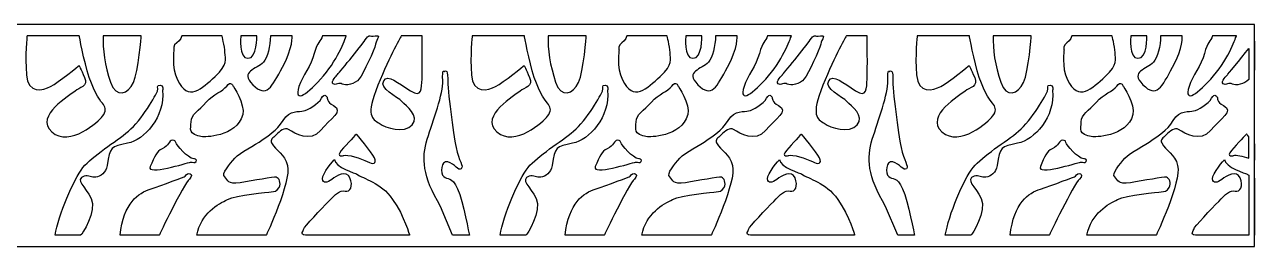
# Model space of a CAD drawing. Header units: centimetres. Extents: x -5.9 to 5.9, y -0.5 to 0.5.
# Drawn here: x 0.5 to 5.93, y -0.49 to 0.49 of the extents above; entities that cross this region are included whole.
import ezdxf

# ---------------------------------------------------------------- set-up
doc = ezdxf.new("R2010")
doc.units = ezdxf.units.CM
doc.header["$MEASUREMENT"] = 0
doc.layers.add('Layer 1', color=7, linetype='Continuous')

msp = doc.modelspace()

# ---------------------------------------------------------------- linework, layer by layer
at = {"layer": 'Layer 1', "color": 177}
for points, knots in [([(-5.93295, 0.48996), (-5.93295, 0.48996), (5.93295, 0.48996), (5.93295, 0.48996), (5.93295, 0.48996), (5.93295, 0.48996), (5.93295, -0.48996), (5.93295, -0.48996), (5.93295, -0.48996), (5.93295, -0.48996), (-5.93295, -0.48996), (-5.93295, -0.48996), (-5.93295, -0.48996), (-5.93295, -0.48996), (-5.93295, 0.48996), (-5.93295, 0.48996)], [0, 0, 0, 0, 0.2, 0.2, 0.2, 0.2, 0.4, 0.4, 0.4, 0.4, 0.6, 0.6, 0.6, 0.6, 1, 1, 1, 1]), ([(0.50637, 0.44036), (0.50637, 0.44036), (0.73745, 0.44036), (0.73745, 0.44036), (0.73745, 0.44036), (0.73745, 0.44036), (0.75659, 0.33149), (0.78121, 0.257), (0.78121, 0.257), (0.80582, 0.18252), (0.83317, 0.15002), (0.8441, 0.13648), (0.8441, 0.13648), (0.85504, 0.12293), (0.85641, 0.10668), (0.84, 0.08501), (0.84, 0.08501), (0.82359, 0.06335), (0.69506, -0.05447), (0.61576, 0.01595), (0.61576, 0.01595), (0.53645, 0.08637), (0.69917, 0.17981), (0.71831, 0.19606), (0.71831, 0.19606), (0.73745, 0.21231), (0.77847, 0.21638), (0.7607, 0.25565), (0.7607, 0.25565), (0.74292, 0.29492), (0.73609, 0.30982), (0.73609, 0.30982), (0.73609, 0.30982), (0.73609, 0.30982), (0.64447, 0.23398), (0.61029, 0.21638), (0.61029, 0.21638), (0.57611, 0.19877), (0.51047, 0.18117), (0.50364, 0.26784), (0.50364, 0.26784), (0.4968, 0.35451), (0.50637, 0.44036), (0.50637, 0.44036)], [0, 0, 0, 0, 0.0833333, 0.0833333, 0.0833333, 0.0833333, 0.1666667, 0.1666667, 0.1666667, 0.1666667, 0.25, 0.25, 0.25, 0.25, 0.3333333, 0.3333333, 0.3333333, 0.3333333, 0.4166667, 0.4166667, 0.4166667, 0.4166667, 0.5, 0.5, 0.5, 0.5, 0.5833333, 0.5833333, 0.5833333, 0.5833333, 0.6666667, 0.6666667, 0.6666667, 0.6666667, 0.75, 0.75, 0.75, 0.75, 0.8333333, 0.8333333, 0.8333333, 0.8333333, 1, 1, 1, 1]), ([(0.84274, 0.44036), (0.84274, 0.44036), (1.01092, 0.44036), (1.01092, 0.44036), (1.01092, 0.44036), (1.01092, 0.44036), (0.99998, 0.28409), (0.97674, 0.23398), (0.97674, 0.23398), (0.95349, 0.18387), (0.90017, 0.16356), (0.87555, 0.23534), (0.87555, 0.23534), (0.85094, 0.30711), (0.84, 0.38348), (0.84274, 0.44036)], [0, 0, 0, 0, 0.2, 0.2, 0.2, 0.2, 0.4, 0.4, 0.4, 0.4, 0.6, 0.6, 0.6, 0.6, 1, 1, 1, 1]), ([(1.19004, 0.44036), (1.19004, 0.44036), (1.36779, 0.44036), (1.36779, 0.44036), (1.36779, 0.44036), (1.36779, 0.44036), (1.3801, 0.39649), (1.38147, 0.3667), (1.38147, 0.3667), (1.38284, 0.33691), (1.39651, 0.31524), (1.33771, 0.26107), (1.33771, 0.26107), (1.27892, 0.2069), (1.21883, 0.14647), (1.1709, 0.24617), (1.1709, 0.24617), (1.14355, 0.30305), (1.15586, 0.37753), (1.15586, 0.37753), (1.15586, 0.37753), (1.15586, 0.37753), (1.15039, 0.40056), (1.16816, 0.41004), (1.16816, 0.41004), (1.18594, 0.41952), (1.19004, 0.44036), (1.19004, 0.44036)], [0, 0, 0, 0, 0.125, 0.125, 0.125, 0.125, 0.25, 0.25, 0.25, 0.25, 0.375, 0.375, 0.375, 0.375, 0.5, 0.5, 0.5, 0.5, 0.625, 0.625, 0.625, 0.625, 0.75, 0.75, 0.75, 0.75, 1, 1, 1, 1]), ([(1.4512, 0.44036), (1.4512, 0.44036), (1.5223, 0.44036), (1.5223, 0.44036), (1.5223, 0.44036), (1.5223, 0.44036), (1.52504, 0.34097), (1.48265, 0.34097), (1.48265, 0.34097), (1.44026, 0.34097), (1.4512, 0.44036), (1.4512, 0.44036)], [0, 0, 0, 0, 0.25, 0.25, 0.25, 0.25, 0.5, 0.5, 0.5, 0.5, 1, 1, 1, 1]), ([(1.58247, 0.44036), (1.58247, 0.44036), (1.67818, 0.44036), (1.67818, 0.44036), (1.67818, 0.44036), (1.67818, 0.44036), (1.68365, 0.38972), (1.63579, 0.3017), (1.63579, 0.3017), (1.58794, 0.21367), (1.56469, 0.16356), (1.50453, 0.2245), (1.50453, 0.2245), (1.44437, 0.28544), (1.5223, 0.29086), (1.55102, 0.32336), (1.55102, 0.32336), (1.56878, 0.34347), (1.58247, 0.39567), (1.58247, 0.44036)], [0, 0, 0, 0, 0.1666667, 0.1666667, 0.1666667, 0.1666667, 0.3333333, 0.3333333, 0.3333333, 0.3333333, 0.5, 0.5, 0.5, 0.5, 0.6666667, 0.6666667, 0.6666667, 0.6666667, 1, 1, 1, 1]), ([(1.81221, 0.44036), (1.81221, 0.44036), (1.91797, 0.44036), (1.91797, 0.44036), (1.91797, 0.44036), (1.91797, 0.44036), (1.88581, 0.34337), (1.81721, 0.26407), (1.81721, 0.26407), (1.74861, 0.18477), (1.68442, 0.13723), (1.7086, 0.21592), (1.7086, 0.21592), (1.7236, 0.26478), (1.7629, 0.30867), (1.77648, 0.36248), (1.77648, 0.36248), (1.79006, 0.41629), (1.80435, 0.41346), (1.81221, 0.44036)], [0, 0, 0, 0, 0.1666667, 0.1666667, 0.1666667, 0.1666667, 0.3333333, 0.3333333, 0.3333333, 0.3333333, 0.5, 0.5, 0.5, 0.5, 0.6666667, 0.6666667, 0.6666667, 0.6666667, 1, 1, 1, 1]), ([(1.87798, 0.26784), (1.87798, 0.26784), (1.84653, 0.23669), (1.85883, 0.22857), (1.85883, 0.22857), (1.87114, 0.22044), (1.88618, 0.23534), (1.89985, 0.22721), (1.89985, 0.22721), (1.91353, 0.21909), (1.95728, 0.22586), (1.97506, 0.25023), (1.97506, 0.25023), (1.99283, 0.27461), (2.04342, 0.37889), (2.04753, 0.40326), (2.04753, 0.40326), (2.05163, 0.42764), (2.07487, 0.44442), (2.04616, 0.44036), (2.04616, 0.44036), (2.01744, 0.4363), (2.01881, 0.44931), (2.00104, 0.42222), (2.00104, 0.42222), (1.98326, 0.39514), (1.87798, 0.26784), (1.87798, 0.26784)], [0, 0, 0, 0, 0.125, 0.125, 0.125, 0.125, 0.25, 0.25, 0.25, 0.25, 0.375, 0.375, 0.375, 0.375, 0.5, 0.5, 0.5, 0.5, 0.625, 0.625, 0.625, 0.625, 0.75, 0.75, 0.75, 0.75, 1, 1, 1, 1]), ([(2.16101, 0.44036), (2.16101, 0.44036), (2.25263, 0.44036), (2.25263, 0.44036), (2.25263, 0.44036), (2.25263, 0.44036), (2.25536, 0.28815), (2.25263, 0.24888), (2.25263, 0.24888), (2.24989, 0.20961), (2.25379, 0.16491), (2.20204, 0.19742), (2.20204, 0.19742), (2.14597, 0.23263), (2.10222, 0.2719), (2.08308, 0.24211), (2.08308, 0.24211), (2.0606, 0.20713), (2.14461, 0.17169), (2.16375, 0.15002), (2.16375, 0.15002), (2.18289, 0.12835), (2.24442, 0.08772), (2.20887, 0.04709), (2.20887, 0.04709), (2.17332, 0.00647), (2.09265, 0.03355), (2.06257, 0.05387), (2.06257, 0.05387), (2.03248, 0.07418), (2.0024, 0.08637), (2.0571, 0.22179), (2.0571, 0.22179), (2.11179, 0.35722), (2.16101, 0.44036), (2.16101, 0.44036)], [0, 0, 0, 0, 0.1, 0.1, 0.1, 0.1, 0.2, 0.2, 0.2, 0.2, 0.3, 0.3, 0.3, 0.3, 0.4, 0.4, 0.4, 0.4, 0.5, 0.5, 0.5, 0.5, 0.6, 0.6, 0.6, 0.6, 0.7, 0.7, 0.7, 0.7, 0.8, 0.8, 0.8, 0.8, 1, 1, 1, 1]), ([(2.47414, 0.44036), (2.47414, 0.44036), (2.70522, 0.44036), (2.70522, 0.44036), (2.70522, 0.44036), (2.70522, 0.44036), (2.72436, 0.33149), (2.74897, 0.257), (2.74897, 0.257), (2.77358, 0.18252), (2.80093, 0.15002), (2.81187, 0.13648), (2.81187, 0.13648), (2.82281, 0.12293), (2.82417, 0.10668), (2.80777, 0.08501), (2.80777, 0.08501), (2.79136, 0.06335), (2.66283, -0.05447), (2.58352, 0.01595), (2.58352, 0.01595), (2.50422, 0.08637), (2.66693, 0.17981), (2.68607, 0.19606), (2.68607, 0.19606), (2.70522, 0.21231), (2.74624, 0.21638), (2.72846, 0.25565), (2.72846, 0.25565), (2.71068, 0.29492), (2.70385, 0.30982), (2.70385, 0.30982), (2.70385, 0.30982), (2.70385, 0.30982), (2.61224, 0.23398), (2.57805, 0.21638), (2.57805, 0.21638), (2.54387, 0.19877), (2.47824, 0.18117), (2.4714, 0.26784), (2.4714, 0.26784), (2.46456, 0.35451), (2.47414, 0.44036), (2.47414, 0.44036)], [0, 0, 0, 0, 0.0833333, 0.0833333, 0.0833333, 0.0833333, 0.1666667, 0.1666667, 0.1666667, 0.1666667, 0.25, 0.25, 0.25, 0.25, 0.3333333, 0.3333333, 0.3333333, 0.3333333, 0.4166667, 0.4166667, 0.4166667, 0.4166667, 0.5, 0.5, 0.5, 0.5, 0.5833333, 0.5833333, 0.5833333, 0.5833333, 0.6666667, 0.6666667, 0.6666667, 0.6666667, 0.75, 0.75, 0.75, 0.75, 0.8333333, 0.8333333, 0.8333333, 0.8333333, 1, 1, 1, 1]), ([(2.8105, 0.44036), (2.8105, 0.44036), (2.97868, 0.44036), (2.97868, 0.44036), (2.97868, 0.44036), (2.97868, 0.44036), (2.96774, 0.28409), (2.9445, 0.23398), (2.9445, 0.23398), (2.92125, 0.18387), (2.86793, 0.16356), (2.84332, 0.23534), (2.84332, 0.23534), (2.8187, 0.30711), (2.80777, 0.38348), (2.8105, 0.44036)], [0, 0, 0, 0, 0.2, 0.2, 0.2, 0.2, 0.4, 0.4, 0.4, 0.4, 0.6, 0.6, 0.6, 0.6, 1, 1, 1, 1]), ([(3.1578, 0.44036), (3.1578, 0.44036), (3.33556, 0.44036), (3.33556, 0.44036), (3.33556, 0.44036), (3.33556, 0.44036), (3.34786, 0.39649), (3.34923, 0.3667), (3.34923, 0.3667), (3.3506, 0.33691), (3.36427, 0.31524), (3.30548, 0.26107), (3.30548, 0.26107), (3.24668, 0.2069), (3.1866, 0.14647), (3.13866, 0.24617), (3.13866, 0.24617), (3.11131, 0.30305), (3.12362, 0.37753), (3.12362, 0.37753), (3.12362, 0.37753), (3.12362, 0.37753), (3.11815, 0.40056), (3.13593, 0.41004), (3.13593, 0.41004), (3.1537, 0.41952), (3.1578, 0.44036), (3.1578, 0.44036)], [0, 0, 0, 0, 0.125, 0.125, 0.125, 0.125, 0.25, 0.25, 0.25, 0.25, 0.375, 0.375, 0.375, 0.375, 0.5, 0.5, 0.5, 0.5, 0.625, 0.625, 0.625, 0.625, 0.75, 0.75, 0.75, 0.75, 1, 1, 1, 1]), ([(3.41897, 0.44036), (3.41897, 0.44036), (3.49007, 0.44036), (3.49007, 0.44036), (3.49007, 0.44036), (3.49007, 0.44036), (3.4928, 0.34097), (3.45041, 0.34097), (3.45041, 0.34097), (3.40803, 0.34097), (3.41897, 0.44036), (3.41897, 0.44036)], [0, 0, 0, 0, 0.25, 0.25, 0.25, 0.25, 0.5, 0.5, 0.5, 0.5, 1, 1, 1, 1]), ([(3.55023, 0.44036), (3.55023, 0.44036), (3.64594, 0.44036), (3.64594, 0.44036), (3.64594, 0.44036), (3.64594, 0.44036), (3.65141, 0.38972), (3.60356, 0.3017), (3.60356, 0.3017), (3.5557, 0.21367), (3.53245, 0.16356), (3.47229, 0.2245), (3.47229, 0.2245), (3.41213, 0.28544), (3.49007, 0.29086), (3.51878, 0.32336), (3.51878, 0.32336), (3.53654, 0.34347), (3.55023, 0.39567), (3.55023, 0.44036)], [0, 0, 0, 0, 0.1666667, 0.1666667, 0.1666667, 0.1666667, 0.3333333, 0.3333333, 0.3333333, 0.3333333, 0.5, 0.5, 0.5, 0.5, 0.6666667, 0.6666667, 0.6666667, 0.6666667, 1, 1, 1, 1]), ([(3.77997, 0.44036), (3.77997, 0.44036), (3.88573, 0.44036), (3.88573, 0.44036), (3.88573, 0.44036), (3.88573, 0.44036), (3.85358, 0.34337), (3.78498, 0.26407), (3.78498, 0.26407), (3.71638, 0.18477), (3.65219, 0.13723), (3.67636, 0.21592), (3.67636, 0.21592), (3.69137, 0.26478), (3.73067, 0.30867), (3.74424, 0.36248), (3.74424, 0.36248), (3.75782, 0.41629), (3.77211, 0.41346), (3.77997, 0.44036)], [0, 0, 0, 0, 0.1666667, 0.1666667, 0.1666667, 0.1666667, 0.3333333, 0.3333333, 0.3333333, 0.3333333, 0.5, 0.5, 0.5, 0.5, 0.6666667, 0.6666667, 0.6666667, 0.6666667, 1, 1, 1, 1]), ([(3.84574, 0.26784), (3.84574, 0.26784), (3.81429, 0.23669), (3.8266, 0.22857), (3.8266, 0.22857), (3.8389, 0.22044), (3.85394, 0.23534), (3.86762, 0.22721), (3.86762, 0.22721), (3.88129, 0.21909), (3.92504, 0.22586), (3.94282, 0.25023), (3.94282, 0.25023), (3.96059, 0.27461), (4.01119, 0.37889), (4.01529, 0.40326), (4.01529, 0.40326), (4.01939, 0.42764), (4.04263, 0.44442), (4.01392, 0.44036), (4.01392, 0.44036), (3.98521, 0.4363), (3.98657, 0.44931), (3.9688, 0.42222), (3.9688, 0.42222), (3.95102, 0.39514), (3.84574, 0.26784), (3.84574, 0.26784)], [0, 0, 0, 0, 0.125, 0.125, 0.125, 0.125, 0.25, 0.25, 0.25, 0.25, 0.375, 0.375, 0.375, 0.375, 0.5, 0.5, 0.5, 0.5, 0.625, 0.625, 0.625, 0.625, 0.75, 0.75, 0.75, 0.75, 1, 1, 1, 1]), ([(4.12878, 0.44036), (4.12878, 0.44036), (4.22039, 0.44036), (4.22039, 0.44036), (4.22039, 0.44036), (4.22039, 0.44036), (4.22312, 0.28815), (4.22039, 0.24888), (4.22039, 0.24888), (4.21765, 0.20961), (4.22155, 0.16491), (4.1698, 0.19742), (4.1698, 0.19742), (4.11374, 0.23263), (4.06998, 0.2719), (4.05084, 0.24211), (4.05084, 0.24211), (4.02837, 0.20713), (4.11237, 0.17169), (4.13151, 0.15002), (4.13151, 0.15002), (4.15065, 0.12835), (4.21219, 0.08772), (4.17663, 0.04709), (4.17663, 0.04709), (4.14108, 0.00647), (4.06041, 0.03355), (4.03033, 0.05387), (4.03033, 0.05387), (4.00025, 0.07418), (3.97017, 0.08637), (4.02486, 0.22179), (4.02486, 0.22179), (4.07955, 0.35722), (4.12878, 0.44036), (4.12878, 0.44036)], [0, 0, 0, 0, 0.1, 0.1, 0.1, 0.1, 0.2, 0.2, 0.2, 0.2, 0.3, 0.3, 0.3, 0.3, 0.4, 0.4, 0.4, 0.4, 0.5, 0.5, 0.5, 0.5, 0.6, 0.6, 0.6, 0.6, 0.7, 0.7, 0.7, 0.7, 0.8, 0.8, 0.8, 0.8, 1, 1, 1, 1]), ([(4.4419, 0.44036), (4.4419, 0.44036), (4.67298, 0.44036), (4.67298, 0.44036), (4.67298, 0.44036), (4.67298, 0.44036), (4.69212, 0.33149), (4.71673, 0.257), (4.71673, 0.257), (4.74135, 0.18252), (4.76869, 0.15002), (4.77963, 0.13648), (4.77963, 0.13648), (4.79057, 0.12293), (4.79194, 0.10668), (4.77553, 0.08501), (4.77553, 0.08501), (4.75912, 0.06335), (4.63059, -0.05447), (4.55129, 0.01595), (4.55129, 0.01595), (4.47198, 0.08637), (4.63469, 0.17981), (4.65384, 0.19606), (4.65384, 0.19606), (4.67298, 0.21231), (4.714, 0.21638), (4.69622, 0.25565), (4.69622, 0.25565), (4.67845, 0.29492), (4.67161, 0.30982), (4.67161, 0.30982), (4.67161, 0.30982), (4.67161, 0.30982), (4.58, 0.23398), (4.54582, 0.21638), (4.54582, 0.21638), (4.51163, 0.19877), (4.446, 0.18117), (4.43916, 0.26784), (4.43916, 0.26784), (4.43233, 0.35451), (4.4419, 0.44036), (4.4419, 0.44036)], [0, 0, 0, 0, 0.0833333, 0.0833333, 0.0833333, 0.0833333, 0.1666667, 0.1666667, 0.1666667, 0.1666667, 0.25, 0.25, 0.25, 0.25, 0.3333333, 0.3333333, 0.3333333, 0.3333333, 0.4166667, 0.4166667, 0.4166667, 0.4166667, 0.5, 0.5, 0.5, 0.5, 0.5833333, 0.5833333, 0.5833333, 0.5833333, 0.6666667, 0.6666667, 0.6666667, 0.6666667, 0.75, 0.75, 0.75, 0.75, 0.8333333, 0.8333333, 0.8333333, 0.8333333, 1, 1, 1, 1]), ([(4.77826, 0.44036), (4.77826, 0.44036), (4.94645, 0.44036), (4.94645, 0.44036), (4.94645, 0.44036), (4.94645, 0.44036), (4.93551, 0.28409), (4.91226, 0.23398), (4.91226, 0.23398), (4.88902, 0.18387), (4.83569, 0.16356), (4.81108, 0.23534), (4.81108, 0.23534), (4.78647, 0.30711), (4.77553, 0.38348), (4.77826, 0.44036)], [0, 0, 0, 0, 0.2, 0.2, 0.2, 0.2, 0.4, 0.4, 0.4, 0.4, 0.6, 0.6, 0.6, 0.6, 1, 1, 1, 1]), ([(5.12557, 0.44036), (5.12557, 0.44036), (5.30332, 0.44036), (5.30332, 0.44036), (5.30332, 0.44036), (5.30332, 0.44036), (5.31563, 0.39649), (5.31699, 0.3667), (5.31699, 0.3667), (5.31836, 0.33691), (5.33203, 0.31524), (5.27324, 0.26107), (5.27324, 0.26107), (5.21444, 0.2069), (5.15436, 0.14647), (5.10642, 0.24617), (5.10642, 0.24617), (5.07908, 0.30305), (5.09138, 0.37753), (5.09138, 0.37753), (5.09138, 0.37753), (5.09138, 0.37753), (5.08591, 0.40056), (5.10369, 0.41004), (5.10369, 0.41004), (5.12147, 0.41952), (5.12557, 0.44036), (5.12557, 0.44036)], [0, 0, 0, 0, 0.125, 0.125, 0.125, 0.125, 0.25, 0.25, 0.25, 0.25, 0.375, 0.375, 0.375, 0.375, 0.5, 0.5, 0.5, 0.5, 0.625, 0.625, 0.625, 0.625, 0.75, 0.75, 0.75, 0.75, 1, 1, 1, 1]), ([(5.38673, 0.44036), (5.38673, 0.44036), (5.45783, 0.44036), (5.45783, 0.44036), (5.45783, 0.44036), (5.45783, 0.44036), (5.46056, 0.34097), (5.41818, 0.34097), (5.41818, 0.34097), (5.37579, 0.34097), (5.38673, 0.44036), (5.38673, 0.44036)], [0, 0, 0, 0, 0.25, 0.25, 0.25, 0.25, 0.5, 0.5, 0.5, 0.5, 1, 1, 1, 1]), ([(5.51799, 0.44036), (5.51799, 0.44036), (5.61371, 0.44036), (5.61371, 0.44036), (5.61371, 0.44036), (5.61371, 0.44036), (5.61918, 0.38972), (5.57132, 0.3017), (5.57132, 0.3017), (5.52346, 0.21367), (5.50022, 0.16356), (5.44005, 0.2245), (5.44005, 0.2245), (5.37989, 0.28544), (5.45783, 0.29086), (5.48654, 0.32336), (5.48654, 0.32336), (5.50431, 0.34347), (5.51799, 0.39567), (5.51799, 0.44036)], [0, 0, 0, 0, 0.1666667, 0.1666667, 0.1666667, 0.1666667, 0.3333333, 0.3333333, 0.3333333, 0.3333333, 0.5, 0.5, 0.5, 0.5, 0.6666667, 0.6666667, 0.6666667, 0.6666667, 1, 1, 1, 1]), ([(5.74774, 0.44036), (5.74774, 0.44036), (5.85349, 0.44036), (5.85349, 0.44036), (5.85349, 0.44036), (5.85349, 0.44036), (5.82134, 0.34337), (5.75274, 0.26407), (5.75274, 0.26407), (5.68414, 0.18477), (5.61995, 0.13723), (5.64412, 0.21592), (5.64412, 0.21592), (5.65913, 0.26478), (5.69843, 0.30867), (5.71201, 0.36248), (5.71201, 0.36248), (5.72558, 0.41629), (5.73988, 0.41346), (5.74774, 0.44036)], [0, 0, 0, 0, 0.1666667, 0.1666667, 0.1666667, 0.1666667, 0.3333333, 0.3333333, 0.3333333, 0.3333333, 0.5, 0.5, 0.5, 0.5, 0.6666667, 0.6666667, 0.6666667, 0.6666667, 1, 1, 1, 1]), ([(5.8135, 0.26784), (5.8135, 0.26784), (5.78205, 0.23669), (5.79436, 0.22857), (5.79436, 0.22857), (5.80667, 0.22044), (5.82171, 0.23534), (5.83538, 0.22721), (5.83538, 0.22721), (5.84848, 0.21942), (5.88922, 0.22532), (5.90823, 0.24729), (5.90823, 0.24729), (5.90823, 0.24729), (5.90823, 0.38464), (5.90823, 0.38464), (5.90823, 0.38464), (5.87105, 0.33742), (5.8135, 0.26784), (5.8135, 0.26784)], [0, 0, 0, 0, 0.1666667, 0.1666667, 0.1666667, 0.1666667, 0.3333333, 0.3333333, 0.3333333, 0.3333333, 0.5, 0.5, 0.5, 0.5, 0.6666667, 0.6666667, 0.6666667, 0.6666667, 1, 1, 1, 1]), ([(5.93295, 0.28878), (5.93295, 0.28878), (5.93295, 0.28878), (5.93295, 0.28878), (5.93295, 0.28878), (5.93295, 0.28878), (5.93295, 0.41701), (5.93295, 0.41701), (5.93295, 0.41701), (5.93295, 0.41701), (5.93295, 0.41701), (5.93295, 0.41701), (5.93295, 0.41701), (5.93295, 0.41701), (5.93295, 0.28878), (5.93295, 0.28878)], [0, 0, 0, 0, 0.2, 0.2, 0.2, 0.2, 0.4, 0.4, 0.4, 0.4, 0.6, 0.6, 0.6, 0.6, 1, 1, 1, 1]), ([(2.38799, -0.44088), (2.38799, -0.44088), (2.46183, -0.44088), (2.46183, -0.44088), (2.46183, -0.44088), (2.46183, -0.44088), (2.43448, -0.29282), (2.40987, -0.23594), (2.40987, -0.23594), (2.38526, -0.17906), (2.36338, -0.19532), (2.34834, -0.18177), (2.34834, -0.18177), (2.3333, -0.16823), (2.33467, -0.10864), (2.36612, -0.11677), (2.36612, -0.11677), (2.39756, -0.12489), (2.41397, -0.15875), (2.42628, -0.14656), (2.42628, -0.14656), (2.43858, -0.13437), (2.41534, -0.11406), (2.40303, -0.05312), (2.40303, -0.05312), (2.39073, 0.00782), (2.36475, 0.20419), (2.36612, 0.25159), (2.36612, 0.25159), (2.36748, 0.29899), (2.35107, 0.28274), (2.35107, 0.28274), (2.35107, 0.28274), (2.35107, 0.28274), (2.3415, 0.29899), (2.34424, 0.24211), (2.34424, 0.24211), (2.34697, 0.18523), (2.30185, 0.06605), (2.27587, -0.01656), (2.27587, -0.01656), (2.24989, -0.09916), (2.25399, -0.18042), (2.33467, -0.31314), (2.33467, -0.31314), (2.33467, -0.31314), (2.38799, -0.44088), (2.38799, -0.44088)], [0, 0, 0, 0, 0.0769231, 0.0769231, 0.0769231, 0.0769231, 0.1538462, 0.1538462, 0.1538462, 0.1538462, 0.2307692, 0.2307692, 0.2307692, 0.2307692, 0.3076923, 0.3076923, 0.3076923, 0.3076923, 0.3846154, 0.3846154, 0.3846154, 0.3846154, 0.4615385, 0.4615385, 0.4615385, 0.4615385, 0.5384615, 0.5384615, 0.5384615, 0.5384615, 0.6153846, 0.6153846, 0.6153846, 0.6153846, 0.6923077, 0.6923077, 0.6923077, 0.6923077, 0.7692308, 0.7692308, 0.7692308, 0.7692308, 0.8461538, 0.8461538, 0.8461538, 0.8461538, 1, 1, 1, 1]), ([(4.35576, -0.44088), (4.35576, -0.44088), (4.42959, -0.44088), (4.42959, -0.44088), (4.42959, -0.44088), (4.42959, -0.44088), (4.40225, -0.29282), (4.37763, -0.23594), (4.37763, -0.23594), (4.35302, -0.17906), (4.33114, -0.19532), (4.3161, -0.18177), (4.3161, -0.18177), (4.30106, -0.16823), (4.30243, -0.10864), (4.33388, -0.11677), (4.33388, -0.11677), (4.36533, -0.12489), (4.38174, -0.15875), (4.39404, -0.14656), (4.39404, -0.14656), (4.40635, -0.13437), (4.3831, -0.11406), (4.3708, -0.05312), (4.3708, -0.05312), (4.35849, 0.00782), (4.33251, 0.20419), (4.33388, 0.25159), (4.33388, 0.25159), (4.33525, 0.29899), (4.31884, 0.28274), (4.31884, 0.28274), (4.31884, 0.28274), (4.31884, 0.28274), (4.30927, 0.29899), (4.312, 0.24211), (4.312, 0.24211), (4.31474, 0.18523), (4.26961, 0.06605), (4.24363, -0.01656), (4.24363, -0.01656), (4.21765, -0.09916), (4.22176, -0.18042), (4.30243, -0.31314), (4.30243, -0.31314), (4.30243, -0.31314), (4.35576, -0.44088), (4.35576, -0.44088)], [0, 0, 0, 0, 0.0769231, 0.0769231, 0.0769231, 0.0769231, 0.1538462, 0.1538462, 0.1538462, 0.1538462, 0.2307692, 0.2307692, 0.2307692, 0.2307692, 0.3076923, 0.3076923, 0.3076923, 0.3076923, 0.3846154, 0.3846154, 0.3846154, 0.3846154, 0.4615385, 0.4615385, 0.4615385, 0.4615385, 0.5384615, 0.5384615, 0.5384615, 0.5384615, 0.6153846, 0.6153846, 0.6153846, 0.6153846, 0.6923077, 0.6923077, 0.6923077, 0.6923077, 0.7692308, 0.7692308, 0.7692308, 0.7692308, 0.8461538, 0.8461538, 0.8461538, 0.8461538, 1, 1, 1, 1]), ([(0.63045, -0.44088), (0.63045, -0.44088), (0.73711, -0.44088), (0.74312, -0.44088), (0.74312, -0.44088), (0.74913, -0.44088), (0.81523, -0.3322), (0.78969, -0.27861), (0.78969, -0.27861), (0.76416, -0.22501), (0.71608, -0.19375), (0.75815, -0.18035), (0.75815, -0.18035), (0.7791, -0.17367), (0.79164, -0.18665), (0.81069, -0.18447), (0.81069, -0.18447), (0.82987, -0.18228), (0.8555, -0.16484), (0.8603, -0.13271), (0.8603, -0.13271), (0.87274, -0.0496), (0.87683, -0.04785), (0.95044, -0.03445), (0.95044, -0.03445), (1.02405, -0.02105), (1.11719, 0.08316), (1.10518, 0.19928), (1.10518, 0.19928), (1.10518, 0.19928), (1.11269, 0.2231), (1.09466, 0.2231), (1.09466, 0.2231), (1.07663, 0.2231), (1.08715, 0.21119), (1.08264, 0.1963), (1.08264, 0.1963), (1.07813, 0.18142), (1.01203, 0.06678), (0.95495, 0.01914), (0.95495, 0.01914), (0.89786, -0.0285), (0.7957, -0.08954), (0.75364, -0.14164), (0.75364, -0.14164), (0.71158, -0.19375), (0.64548, -0.35156), (0.63045, -0.44088)], [0, 0, 0, 0, 0.0769231, 0.0769231, 0.0769231, 0.0769231, 0.1538462, 0.1538462, 0.1538462, 0.1538462, 0.2307692, 0.2307692, 0.2307692, 0.2307692, 0.3076923, 0.3076923, 0.3076923, 0.3076923, 0.3846154, 0.3846154, 0.3846154, 0.3846154, 0.4615385, 0.4615385, 0.4615385, 0.4615385, 0.5384615, 0.5384615, 0.5384615, 0.5384615, 0.6153846, 0.6153846, 0.6153846, 0.6153846, 0.6923077, 0.6923077, 0.6923077, 0.6923077, 0.7692308, 0.7692308, 0.7692308, 0.7692308, 0.8461538, 0.8461538, 0.8461538, 0.8461538, 1, 1, 1, 1]), ([(1.28244, -0.00617), (1.28244, -0.00617), (1.43343, -0.00883), (1.45971, 0.09209), (1.45971, 0.09209), (1.47173, 0.13824), (1.41615, 0.22012), (1.41615, 0.22012), (1.41615, 0.22012), (1.41615, 0.22012), (1.40713, 0.24394), (1.38911, 0.21864), (1.38911, 0.21864), (1.37108, 0.19333), (1.33202, 0.18588), (1.29897, 0.14718), (1.29897, 0.14718), (1.26592, 0.10847), (1.23137, 0.09358), (1.23137, 0.06083), (1.23137, 0.06083), (1.23137, 0.02808), (1.21484, 0.00574), (1.28244, -0.00617)], [0, 0, 0, 0, 0.1428571, 0.1428571, 0.1428571, 0.1428571, 0.2857143, 0.2857143, 0.2857143, 0.2857143, 0.4285714, 0.4285714, 0.4285714, 0.4285714, 0.5714286, 0.5714286, 0.5714286, 0.5714286, 0.7142857, 0.7142857, 0.7142857, 0.7142857, 1, 1, 1, 1]), ([(2.59822, -0.44088), (2.59822, -0.44088), (2.70488, -0.44088), (2.71089, -0.44088), (2.71089, -0.44088), (2.7169, -0.44088), (2.783, -0.3322), (2.75746, -0.27861), (2.75746, -0.27861), (2.73192, -0.22501), (2.68385, -0.19375), (2.72591, -0.18035), (2.72591, -0.18035), (2.74687, -0.17367), (2.75941, -0.18665), (2.77845, -0.18447), (2.77845, -0.18447), (2.79763, -0.18228), (2.82326, -0.16484), (2.82807, -0.13271), (2.82807, -0.13271), (2.8405, -0.0496), (2.84459, -0.04785), (2.9182, -0.03445), (2.9182, -0.03445), (2.99182, -0.02105), (3.08496, 0.08316), (3.07294, 0.19928), (3.07294, 0.19928), (3.07294, 0.19928), (3.08045, 0.2231), (3.06242, 0.2231), (3.06242, 0.2231), (3.04439, 0.2231), (3.05491, 0.21119), (3.0504, 0.1963), (3.0504, 0.1963), (3.0459, 0.18142), (2.9798, 0.06678), (2.92271, 0.01914), (2.92271, 0.01914), (2.86562, -0.0285), (2.76347, -0.08954), (2.7214, -0.14164), (2.7214, -0.14164), (2.67934, -0.19375), (2.61324, -0.35156), (2.59822, -0.44088)], [0, 0, 0, 0, 0.0769231, 0.0769231, 0.0769231, 0.0769231, 0.1538462, 0.1538462, 0.1538462, 0.1538462, 0.2307692, 0.2307692, 0.2307692, 0.2307692, 0.3076923, 0.3076923, 0.3076923, 0.3076923, 0.3846154, 0.3846154, 0.3846154, 0.3846154, 0.4615385, 0.4615385, 0.4615385, 0.4615385, 0.5384615, 0.5384615, 0.5384615, 0.5384615, 0.6153846, 0.6153846, 0.6153846, 0.6153846, 0.6923077, 0.6923077, 0.6923077, 0.6923077, 0.7692308, 0.7692308, 0.7692308, 0.7692308, 0.8461538, 0.8461538, 0.8461538, 0.8461538, 1, 1, 1, 1]), ([(3.25021, -0.00617), (3.25021, -0.00617), (3.4012, -0.00883), (3.42748, 0.09209), (3.42748, 0.09209), (3.4395, 0.13824), (3.38391, 0.22012), (3.38391, 0.22012), (3.38391, 0.22012), (3.38391, 0.22012), (3.3749, 0.24394), (3.35687, 0.21864), (3.35687, 0.21864), (3.33884, 0.19333), (3.29978, 0.18588), (3.26673, 0.14718), (3.26673, 0.14718), (3.23368, 0.10847), (3.19913, 0.09358), (3.19913, 0.06083), (3.19913, 0.06083), (3.19913, 0.02808), (3.18261, 0.00574), (3.25021, -0.00617)], [0, 0, 0, 0, 0.1428571, 0.1428571, 0.1428571, 0.1428571, 0.2857143, 0.2857143, 0.2857143, 0.2857143, 0.4285714, 0.4285714, 0.4285714, 0.4285714, 0.5714286, 0.5714286, 0.5714286, 0.5714286, 0.7142857, 0.7142857, 0.7142857, 0.7142857, 1, 1, 1, 1]), ([(4.56598, -0.44088), (4.56598, -0.44088), (4.67264, -0.44088), (4.67865, -0.44088), (4.67865, -0.44088), (4.68466, -0.44088), (4.75076, -0.3322), (4.72522, -0.27861), (4.72522, -0.27861), (4.69968, -0.22501), (4.65161, -0.19375), (4.69367, -0.18035), (4.69367, -0.18035), (4.71463, -0.17367), (4.72717, -0.18665), (4.74621, -0.18447), (4.74621, -0.18447), (4.76539, -0.18228), (4.79102, -0.16484), (4.79583, -0.13271), (4.79583, -0.13271), (4.80826, -0.0496), (4.81235, -0.04785), (4.88597, -0.03445), (4.88597, -0.03445), (4.95958, -0.02105), (5.05272, 0.08316), (5.0407, 0.19928), (5.0407, 0.19928), (5.0407, 0.19928), (5.04821, 0.2231), (5.03019, 0.2231), (5.03019, 0.2231), (5.01216, 0.2231), (5.02267, 0.21119), (5.01817, 0.1963), (5.01817, 0.1963), (5.01366, 0.18142), (4.94756, 0.06678), (4.89047, 0.01914), (4.89047, 0.01914), (4.83339, -0.0285), (4.73123, -0.08954), (4.68917, -0.14164), (4.68917, -0.14164), (4.6471, -0.19375), (4.581, -0.35156), (4.56598, -0.44088)], [0, 0, 0, 0, 0.0769231, 0.0769231, 0.0769231, 0.0769231, 0.1538462, 0.1538462, 0.1538462, 0.1538462, 0.2307692, 0.2307692, 0.2307692, 0.2307692, 0.3076923, 0.3076923, 0.3076923, 0.3076923, 0.3846154, 0.3846154, 0.3846154, 0.3846154, 0.4615385, 0.4615385, 0.4615385, 0.4615385, 0.5384615, 0.5384615, 0.5384615, 0.5384615, 0.6153846, 0.6153846, 0.6153846, 0.6153846, 0.6923077, 0.6923077, 0.6923077, 0.6923077, 0.7692308, 0.7692308, 0.7692308, 0.7692308, 0.8461538, 0.8461538, 0.8461538, 0.8461538, 1, 1, 1, 1]), ([(5.21797, -0.00617), (5.21797, -0.00617), (5.36896, -0.00883), (5.39524, 0.09209), (5.39524, 0.09209), (5.40726, 0.13824), (5.35167, 0.22012), (5.35167, 0.22012), (5.35167, 0.22012), (5.35167, 0.22012), (5.34266, 0.24394), (5.32463, 0.21864), (5.32463, 0.21864), (5.30661, 0.19333), (5.26755, 0.18588), (5.2345, 0.14718), (5.2345, 0.14718), (5.20145, 0.10847), (5.16689, 0.09358), (5.16689, 0.06083), (5.16689, 0.06083), (5.16689, 0.02808), (5.15037, 0.00574), (5.21797, -0.00617)], [0, 0, 0, 0, 0.1428571, 0.1428571, 0.1428571, 0.1428571, 0.2857143, 0.2857143, 0.2857143, 0.2857143, 0.4285714, 0.4285714, 0.4285714, 0.4285714, 0.5714286, 0.5714286, 0.5714286, 0.5714286, 0.7142857, 0.7142857, 0.7142857, 0.7142857, 1, 1, 1, 1]), ([(1.25691, -0.44088), (1.25691, -0.44088), (1.56337, -0.44088), (1.56337, -0.44088), (1.56337, -0.44088), (1.56337, -0.44088), (1.67464, -0.20477), (1.65802, -0.13271), (1.65802, -0.13271), (1.646, -0.0806), (1.60694, -0.06869), (1.58741, -0.03296), (1.58741, -0.03296), (1.57922, -0.01798), (1.5936, -0.01062), (1.60644, 0.00182), (1.60644, 0.00182), (1.62422, 0.01905), (1.64595, 0.03782), (1.66252, 0.02659), (1.66252, 0.02659), (1.69107, 0.00723), (1.75867, -0.03147), (1.80374, 0.02212), (1.80374, 0.02212), (1.84881, 0.07572), (1.90808, 0.10776), (1.86082, 0.13229), (1.86082, 0.13229), (1.82928, 0.14866), (1.83378, 0.16802), (1.83378, 0.16802), (1.83378, 0.16802), (1.83378, 0.16802), (1.82177, 0.19184), (1.80824, 0.16504), (1.80824, 0.16504), (1.79472, 0.13824), (1.74665, 0.11293), (1.72862, 0.10847), (1.72862, 0.10847), (1.7106, 0.104), (1.66703, 0.11442), (1.63849, 0.06678), (1.63849, 0.06678), (1.60994, 0.01914), (1.57088, -0.00021), (1.54384, -0.02105), (1.54384, -0.02105), (1.5168, -0.0419), (1.4477, -0.07316), (1.42516, -0.09996), (1.42516, -0.09996), (1.40263, -0.12675), (1.36357, -0.16993), (1.38009, -0.18333), (1.38009, -0.18333), (1.39662, -0.19673), (1.39061, -0.21757), (1.4492, -0.20864), (1.4492, -0.20864), (1.50779, -0.1997), (1.59642, -0.18184), (1.60844, -0.18482), (1.60844, -0.18482), (1.62046, -0.18779), (1.63097, -0.21012), (1.62046, -0.22948), (1.62046, -0.22948), (1.60994, -0.24883), (1.59943, -0.24734), (1.58591, -0.24883), (1.58591, -0.24883), (1.57239, -0.25032), (1.43117, -0.26372), (1.39211, -0.28307), (1.39211, -0.28307), (1.35305, -0.30243), (1.27493, -0.34262), (1.25691, -0.44088)], [0, 0, 0, 0, 0.047619, 0.047619, 0.047619, 0.047619, 0.0952381, 0.0952381, 0.0952381, 0.0952381, 0.1428571, 0.1428571, 0.1428571, 0.1428571, 0.1904762, 0.1904762, 0.1904762, 0.1904762, 0.2380952, 0.2380952, 0.2380952, 0.2380952, 0.2857143, 0.2857143, 0.2857143, 0.2857143, 0.3333333, 0.3333333, 0.3333333, 0.3333333, 0.3809524, 0.3809524, 0.3809524, 0.3809524, 0.4285714, 0.4285714, 0.4285714, 0.4285714, 0.4761905, 0.4761905, 0.4761905, 0.4761905, 0.5238095, 0.5238095, 0.5238095, 0.5238095, 0.5714286, 0.5714286, 0.5714286, 0.5714286, 0.6190476, 0.6190476, 0.6190476, 0.6190476, 0.6666667, 0.6666667, 0.6666667, 0.6666667, 0.7142857, 0.7142857, 0.7142857, 0.7142857, 0.7619048, 0.7619048, 0.7619048, 0.7619048, 0.8095238, 0.8095238, 0.8095238, 0.8095238, 0.8571429, 0.8571429, 0.8571429, 0.8571429, 0.9047619, 0.9047619, 0.9047619, 0.9047619, 1, 1, 1, 1]), ([(3.22467, -0.44088), (3.22467, -0.44088), (3.53113, -0.44088), (3.53113, -0.44088), (3.53113, -0.44088), (3.53113, -0.44088), (3.6424, -0.20477), (3.62578, -0.13271), (3.62578, -0.13271), (3.61376, -0.0806), (3.5747, -0.06869), (3.55517, -0.03296), (3.55517, -0.03296), (3.54698, -0.01798), (3.56136, -0.01062), (3.5742, 0.00182), (3.5742, 0.00182), (3.59198, 0.01905), (3.61371, 0.03782), (3.63029, 0.02659), (3.63029, 0.02659), (3.65883, 0.00723), (3.72643, -0.03147), (3.7715, 0.02212), (3.7715, 0.02212), (3.81657, 0.07572), (3.87584, 0.10776), (3.82859, 0.13229), (3.82859, 0.13229), (3.79704, 0.14866), (3.80155, 0.16802), (3.80155, 0.16802), (3.80155, 0.16802), (3.80155, 0.16802), (3.78953, 0.19184), (3.77601, 0.16504), (3.77601, 0.16504), (3.76249, 0.13824), (3.71441, 0.11293), (3.69639, 0.10847), (3.69639, 0.10847), (3.67836, 0.104), (3.63479, 0.11442), (3.60625, 0.06678), (3.60625, 0.06678), (3.57771, 0.01914), (3.53865, -0.00021), (3.5116, -0.02105), (3.5116, -0.02105), (3.48456, -0.0419), (3.41546, -0.07316), (3.39292, -0.09996), (3.39292, -0.09996), (3.37039, -0.12675), (3.33133, -0.16993), (3.34786, -0.18333), (3.34786, -0.18333), (3.36438, -0.19673), (3.35837, -0.21757), (3.41696, -0.20864), (3.41696, -0.20864), (3.47555, -0.1997), (3.56419, -0.18184), (3.5762, -0.18482), (3.5762, -0.18482), (3.58822, -0.18779), (3.59874, -0.21012), (3.58822, -0.22948), (3.58822, -0.22948), (3.57771, -0.24883), (3.56719, -0.24734), (3.55367, -0.24883), (3.55367, -0.24883), (3.54015, -0.25032), (3.39893, -0.26372), (3.35987, -0.28307), (3.35987, -0.28307), (3.32082, -0.30243), (3.2427, -0.34262), (3.22467, -0.44088)], [0, 0, 0, 0, 0.047619, 0.047619, 0.047619, 0.047619, 0.0952381, 0.0952381, 0.0952381, 0.0952381, 0.1428571, 0.1428571, 0.1428571, 0.1428571, 0.1904762, 0.1904762, 0.1904762, 0.1904762, 0.2380952, 0.2380952, 0.2380952, 0.2380952, 0.2857143, 0.2857143, 0.2857143, 0.2857143, 0.3333333, 0.3333333, 0.3333333, 0.3333333, 0.3809524, 0.3809524, 0.3809524, 0.3809524, 0.4285714, 0.4285714, 0.4285714, 0.4285714, 0.4761905, 0.4761905, 0.4761905, 0.4761905, 0.5238095, 0.5238095, 0.5238095, 0.5238095, 0.5714286, 0.5714286, 0.5714286, 0.5714286, 0.6190476, 0.6190476, 0.6190476, 0.6190476, 0.6666667, 0.6666667, 0.6666667, 0.6666667, 0.7142857, 0.7142857, 0.7142857, 0.7142857, 0.7619048, 0.7619048, 0.7619048, 0.7619048, 0.8095238, 0.8095238, 0.8095238, 0.8095238, 0.8571429, 0.8571429, 0.8571429, 0.8571429, 0.9047619, 0.9047619, 0.9047619, 0.9047619, 1, 1, 1, 1]), ([(5.19243, -0.44088), (5.19243, -0.44088), (5.4989, -0.44088), (5.4989, -0.44088), (5.4989, -0.44088), (5.4989, -0.44088), (5.61016, -0.20477), (5.59354, -0.13271), (5.59354, -0.13271), (5.58152, -0.0806), (5.54246, -0.06869), (5.52293, -0.03296), (5.52293, -0.03296), (5.51475, -0.01798), (5.52912, -0.01062), (5.54196, 0.00182), (5.54196, 0.00182), (5.55975, 0.01905), (5.58147, 0.03782), (5.59805, 0.02659), (5.59805, 0.02659), (5.62659, 0.00723), (5.6942, -0.03147), (5.73926, 0.02212), (5.73926, 0.02212), (5.78433, 0.07572), (5.84361, 0.10776), (5.79635, 0.13229), (5.79635, 0.13229), (5.7648, 0.14866), (5.76931, 0.16802), (5.76931, 0.16802), (5.76931, 0.16802), (5.76931, 0.16802), (5.75729, 0.19184), (5.74377, 0.16504), (5.74377, 0.16504), (5.73025, 0.13824), (5.68218, 0.11293), (5.66415, 0.10847), (5.66415, 0.10847), (5.64612, 0.104), (5.60256, 0.11442), (5.57401, 0.06678), (5.57401, 0.06678), (5.54547, 0.01914), (5.50641, -0.00021), (5.47937, -0.02105), (5.47937, -0.02105), (5.45233, -0.0419), (5.38322, -0.07316), (5.36069, -0.09996), (5.36069, -0.09996), (5.33815, -0.12675), (5.29909, -0.16993), (5.31562, -0.18333), (5.31562, -0.18333), (5.33214, -0.19673), (5.32614, -0.21757), (5.38472, -0.20864), (5.38472, -0.20864), (5.44331, -0.1997), (5.53195, -0.18184), (5.54397, -0.18482), (5.54397, -0.18482), (5.55598, -0.18779), (5.5665, -0.21012), (5.55598, -0.22948), (5.55598, -0.22948), (5.54547, -0.24883), (5.53495, -0.24734), (5.52143, -0.24883), (5.52143, -0.24883), (5.50791, -0.25032), (5.3667, -0.26372), (5.32764, -0.28307), (5.32764, -0.28307), (5.28858, -0.30243), (5.21046, -0.34262), (5.19243, -0.44088)], [0, 0, 0, 0, 0.047619, 0.047619, 0.047619, 0.047619, 0.0952381, 0.0952381, 0.0952381, 0.0952381, 0.1428571, 0.1428571, 0.1428571, 0.1428571, 0.1904762, 0.1904762, 0.1904762, 0.1904762, 0.2380952, 0.2380952, 0.2380952, 0.2380952, 0.2857143, 0.2857143, 0.2857143, 0.2857143, 0.3333333, 0.3333333, 0.3333333, 0.3333333, 0.3809524, 0.3809524, 0.3809524, 0.3809524, 0.4285714, 0.4285714, 0.4285714, 0.4285714, 0.4761905, 0.4761905, 0.4761905, 0.4761905, 0.5238095, 0.5238095, 0.5238095, 0.5238095, 0.5714286, 0.5714286, 0.5714286, 0.5714286, 0.6190476, 0.6190476, 0.6190476, 0.6190476, 0.6666667, 0.6666667, 0.6666667, 0.6666667, 0.7142857, 0.7142857, 0.7142857, 0.7142857, 0.7619048, 0.7619048, 0.7619048, 0.7619048, 0.8095238, 0.8095238, 0.8095238, 0.8095238, 0.8571429, 0.8571429, 0.8571429, 0.8571429, 0.9047619, 0.9047619, 0.9047619, 0.9047619, 1, 1, 1, 1]), ([(1.96276, 0.00647), (1.96276, 0.00647), (2.02975, -0.07343), (2.04206, -0.09916), (2.04206, -0.09916), (2.05436, -0.12489), (2.03659, -0.12896), (2.01061, -0.11541), (2.01061, -0.11541), (1.98463, -0.10187), (1.92036, -0.08156), (1.90669, -0.08833), (1.90669, -0.08833), (1.90669, -0.08833), (1.86977, -0.09781), (1.89575, -0.06666), (1.89575, -0.06666), (1.92173, -0.03551), (1.96276, 0.00647), (1.96276, 0.00647)], [0, 0, 0, 0, 0.1666667, 0.1666667, 0.1666667, 0.1666667, 0.3333333, 0.3333333, 0.3333333, 0.3333333, 0.5, 0.5, 0.5, 0.5, 0.6666667, 0.6666667, 0.6666667, 0.6666667, 1, 1, 1, 1]), ([(3.93052, 0.00647), (3.93052, 0.00647), (3.99751, -0.07343), (4.00982, -0.09916), (4.00982, -0.09916), (4.02212, -0.12489), (4.00435, -0.12896), (3.97837, -0.11541), (3.97837, -0.11541), (3.95239, -0.10187), (3.88813, -0.08156), (3.87445, -0.08833), (3.87445, -0.08833), (3.87445, -0.08833), (3.83753, -0.09781), (3.86351, -0.06666), (3.86351, -0.06666), (3.88949, -0.03551), (3.93052, 0.00647), (3.93052, 0.00647)], [0, 0, 0, 0, 0.1666667, 0.1666667, 0.1666667, 0.1666667, 0.3333333, 0.3333333, 0.3333333, 0.3333333, 0.5, 0.5, 0.5, 0.5, 0.6666667, 0.6666667, 0.6666667, 0.6666667, 1, 1, 1, 1]), ([(5.89829, 0.00647), (5.89829, 0.00647), (5.90217, 0.00184), (5.90823, -0.00555), (5.90823, -0.00555), (5.90823, -0.00555), (5.90823, -0.10004), (5.90823, -0.10004), (5.90823, -0.10004), (5.8811, -0.09091), (5.85106, -0.08395), (5.84222, -0.08833), (5.84222, -0.08833), (5.84222, -0.08833), (5.8053, -0.09781), (5.83128, -0.06666), (5.83128, -0.06666), (5.85726, -0.03551), (5.89829, 0.00647), (5.89829, 0.00647)], [0, 0, 0, 0, 0.1666667, 0.1666667, 0.1666667, 0.1666667, 0.3333333, 0.3333333, 0.3333333, 0.3333333, 0.5, 0.5, 0.5, 0.5, 0.6666667, 0.6666667, 0.6666667, 0.6666667, 1, 1, 1, 1]), ([(1.24339, -0.10293), (1.24339, -0.10293), (1.26141, -0.10442), (1.2539, -0.11484), (1.2539, -0.11484), (1.24639, -0.12527), (1.24188, -0.11484), (1.22836, -0.11782), (1.22836, -0.11782), (1.21484, -0.1208), (1.03261, -0.17804), (1.05109, -0.13718), (1.05109, -0.13718), (1.07062, -0.094), (1.07795, -0.06847), (1.10367, -0.05827), (1.10367, -0.05827), (1.13372, -0.04636), (1.13372, -0.01956), (1.14874, -0.02105), (1.14874, -0.02105), (1.16376, -0.02254), (1.15926, -0.02105), (1.16376, -0.03147), (1.16376, -0.03147), (1.16827, -0.0419), (1.21484, -0.09996), (1.24339, -0.10293)], [0, 0, 0, 0, 0.125, 0.125, 0.125, 0.125, 0.25, 0.25, 0.25, 0.25, 0.375, 0.375, 0.375, 0.375, 0.5, 0.5, 0.5, 0.5, 0.625, 0.625, 0.625, 0.625, 0.75, 0.75, 0.75, 0.75, 1, 1, 1, 1]), ([(3.21115, -0.10293), (3.21115, -0.10293), (3.22917, -0.10442), (3.22166, -0.11484), (3.22166, -0.11484), (3.21415, -0.12527), (3.20965, -0.11484), (3.19613, -0.11782), (3.19613, -0.11782), (3.18261, -0.1208), (3.00037, -0.17804), (3.01886, -0.13718), (3.01886, -0.13718), (3.03839, -0.094), (3.04572, -0.06847), (3.07144, -0.05827), (3.07144, -0.05827), (3.10148, -0.04636), (3.10148, -0.01956), (3.1165, -0.02105), (3.1165, -0.02105), (3.13153, -0.02254), (3.12702, -0.02105), (3.13153, -0.03147), (3.13153, -0.03147), (3.13603, -0.0419), (3.18261, -0.09996), (3.21115, -0.10293)], [0, 0, 0, 0, 0.125, 0.125, 0.125, 0.125, 0.25, 0.25, 0.25, 0.25, 0.375, 0.375, 0.375, 0.375, 0.5, 0.5, 0.5, 0.5, 0.625, 0.625, 0.625, 0.625, 0.75, 0.75, 0.75, 0.75, 1, 1, 1, 1]), ([(5.17891, -0.10293), (5.17891, -0.10293), (5.19694, -0.10442), (5.18943, -0.11484), (5.18943, -0.11484), (5.18192, -0.12527), (5.17741, -0.11484), (5.16389, -0.11782), (5.16389, -0.11782), (5.15037, -0.1208), (4.96813, -0.17804), (4.98662, -0.13718), (4.98662, -0.13718), (5.00615, -0.094), (5.01348, -0.06847), (5.0392, -0.05827), (5.0392, -0.05827), (5.06924, -0.04636), (5.06924, -0.01956), (5.08427, -0.02105), (5.08427, -0.02105), (5.09929, -0.02254), (5.09478, -0.02105), (5.09929, -0.03147), (5.09929, -0.03147), (5.1038, -0.0419), (5.15037, -0.09996), (5.17891, -0.10293)], [0, 0, 0, 0, 0.125, 0.125, 0.125, 0.125, 0.25, 0.25, 0.25, 0.25, 0.375, 0.375, 0.375, 0.375, 0.5, 0.5, 0.5, 0.5, 0.625, 0.625, 0.625, 0.625, 0.75, 0.75, 0.75, 0.75, 1, 1, 1, 1]), ([(5.93295, -0.03624), (5.93295, -0.03624), (5.93295, -0.03624), (5.93295, -0.03624), (5.93295, -0.03624), (5.93295, -0.03624), (5.93295, -0.10931), (5.93295, -0.10931), (5.93295, -0.10931), (5.93295, -0.10931), (5.93295, -0.10931), (5.93295, -0.10931), (5.93295, -0.10931), (5.93295, -0.10931), (5.93295, -0.03624), (5.93295, -0.03624)], [0, 0, 0, 0, 0.2, 0.2, 0.2, 0.2, 0.4, 0.4, 0.4, 0.4, 0.6, 0.6, 0.6, 0.6, 1, 1, 1, 1]), ([(1.96276, -0.44088), (1.96276, -0.44088), (2.19776, -0.44088), (2.19776, -0.44088), (2.19776, -0.44088), (2.19776, -0.44088), (2.17595, -0.35877), (2.12266, -0.28206), (2.12266, -0.28206), (2.06936, -0.20534), (1.99426, -0.19335), (1.96276, -0.16938), (1.96276, -0.16938), (1.96276, -0.16938), (1.86567, -0.13979), (1.86567, -0.10593), (1.86567, -0.10593), (1.86567, -0.10593), (1.80961, -0.16958), (1.81234, -0.19125), (1.81234, -0.19125), (1.81508, -0.21292), (1.83285, -0.21021), (1.85336, -0.19396), (1.85336, -0.19396), (1.87387, -0.17771), (1.919, -0.15198), (1.93404, -0.18719), (1.93404, -0.18719), (1.94908, -0.2224), (1.9354, -0.25219), (1.91216, -0.24542), (1.91216, -0.24542), (1.88891, -0.23865), (1.87114, -0.26032), (1.83969, -0.29147), (1.83969, -0.29147), (1.80824, -0.32262), (1.73167, -0.40252), (1.72894, -0.41471), (1.72894, -0.41471), (1.7262, -0.42689), (1.70706, -0.44224), (1.75081, -0.44088), (1.75081, -0.44088), (1.77556, -0.44012), (1.96276, -0.44088), (1.96276, -0.44088)], [0, 0, 0, 0, 0.0769231, 0.0769231, 0.0769231, 0.0769231, 0.1538462, 0.1538462, 0.1538462, 0.1538462, 0.2307692, 0.2307692, 0.2307692, 0.2307692, 0.3076923, 0.3076923, 0.3076923, 0.3076923, 0.3846154, 0.3846154, 0.3846154, 0.3846154, 0.4615385, 0.4615385, 0.4615385, 0.4615385, 0.5384615, 0.5384615, 0.5384615, 0.5384615, 0.6153846, 0.6153846, 0.6153846, 0.6153846, 0.6923077, 0.6923077, 0.6923077, 0.6923077, 0.7692308, 0.7692308, 0.7692308, 0.7692308, 0.8461538, 0.8461538, 0.8461538, 0.8461538, 1, 1, 1, 1]), ([(3.93052, -0.44088), (3.93052, -0.44088), (4.16552, -0.44088), (4.16552, -0.44088), (4.16552, -0.44088), (4.16552, -0.44088), (4.14372, -0.35877), (4.09042, -0.28206), (4.09042, -0.28206), (4.03712, -0.20534), (3.96202, -0.19335), (3.93052, -0.16938), (3.93052, -0.16938), (3.93052, -0.16938), (3.83343, -0.13979), (3.83343, -0.10593), (3.83343, -0.10593), (3.83343, -0.10593), (3.77737, -0.16958), (3.78011, -0.19125), (3.78011, -0.19125), (3.78284, -0.21292), (3.80062, -0.21021), (3.82113, -0.19396), (3.82113, -0.19396), (3.84164, -0.17771), (3.88676, -0.15198), (3.9018, -0.18719), (3.9018, -0.18719), (3.91684, -0.2224), (3.90317, -0.25219), (3.87992, -0.24542), (3.87992, -0.24542), (3.85668, -0.23865), (3.8389, -0.26032), (3.80745, -0.29147), (3.80745, -0.29147), (3.776, -0.32262), (3.69943, -0.40252), (3.6967, -0.41471), (3.6967, -0.41471), (3.69396, -0.42689), (3.67482, -0.44224), (3.71858, -0.44088), (3.71858, -0.44088), (3.74333, -0.44012), (3.93052, -0.44088), (3.93052, -0.44088)], [0, 0, 0, 0, 0.0769231, 0.0769231, 0.0769231, 0.0769231, 0.1538462, 0.1538462, 0.1538462, 0.1538462, 0.2307692, 0.2307692, 0.2307692, 0.2307692, 0.3076923, 0.3076923, 0.3076923, 0.3076923, 0.3846154, 0.3846154, 0.3846154, 0.3846154, 0.4615385, 0.4615385, 0.4615385, 0.4615385, 0.5384615, 0.5384615, 0.5384615, 0.5384615, 0.6153846, 0.6153846, 0.6153846, 0.6153846, 0.6923077, 0.6923077, 0.6923077, 0.6923077, 0.7692308, 0.7692308, 0.7692308, 0.7692308, 0.8461538, 0.8461538, 0.8461538, 0.8461538, 1, 1, 1, 1]), ([(5.89829, -0.44088), (5.89829, -0.44088), (5.90823, -0.44088), (5.90823, -0.44088), (5.90823, -0.44088), (5.90823, -0.44088), (5.90823, -0.17587), (5.90823, -0.17587), (5.90823, -0.17587), (5.90457, -0.17377), (5.90124, -0.17163), (5.89829, -0.16938), (5.89829, -0.16938), (5.89829, -0.16938), (5.8012, -0.13979), (5.8012, -0.10593), (5.8012, -0.10593), (5.8012, -0.10593), (5.74513, -0.16958), (5.74787, -0.19125), (5.74787, -0.19125), (5.7506, -0.21292), (5.76838, -0.21021), (5.78889, -0.19396), (5.78889, -0.19396), (5.8094, -0.17771), (5.85452, -0.15198), (5.86956, -0.18719), (5.86956, -0.18719), (5.8846, -0.2224), (5.87093, -0.25219), (5.84768, -0.24542), (5.84768, -0.24542), (5.82444, -0.23865), (5.80667, -0.26032), (5.77522, -0.29147), (5.77522, -0.29147), (5.74377, -0.32262), (5.6672, -0.40252), (5.66446, -0.41471), (5.66446, -0.41471), (5.66173, -0.42689), (5.64258, -0.44224), (5.68634, -0.44088), (5.68634, -0.44088), (5.71109, -0.44012), (5.89829, -0.44088), (5.89829, -0.44088)], [0, 0, 0, 0, 0.0769231, 0.0769231, 0.0769231, 0.0769231, 0.1538462, 0.1538462, 0.1538462, 0.1538462, 0.2307692, 0.2307692, 0.2307692, 0.2307692, 0.3076923, 0.3076923, 0.3076923, 0.3076923, 0.3846154, 0.3846154, 0.3846154, 0.3846154, 0.4615385, 0.4615385, 0.4615385, 0.4615385, 0.5384615, 0.5384615, 0.5384615, 0.5384615, 0.6153846, 0.6153846, 0.6153846, 0.6153846, 0.6923077, 0.6923077, 0.6923077, 0.6923077, 0.7692308, 0.7692308, 0.7692308, 0.7692308, 0.8461538, 0.8461538, 0.8461538, 0.8461538, 1, 1, 1, 1]), ([(0.91739, -0.44088), (0.91739, -0.44088), (1.09015, -0.44088), (1.09015, -0.44088), (1.09015, -0.44088), (1.09015, -0.44088), (1.19832, -0.21608), (1.22386, -0.19226), (1.22386, -0.19226), (1.24939, -0.16844), (1.21484, -0.15802), (1.20583, -0.18035), (1.20583, -0.18035), (1.20583, -0.18035), (1.10367, -0.22055), (1.05109, -0.23692), (1.05109, -0.23692), (0.99851, -0.2533), (0.93392, -0.29796), (0.91739, -0.44088)], [0, 0, 0, 0, 0.1666667, 0.1666667, 0.1666667, 0.1666667, 0.3333333, 0.3333333, 0.3333333, 0.3333333, 0.5, 0.5, 0.5, 0.5, 0.6666667, 0.6666667, 0.6666667, 0.6666667, 1, 1, 1, 1]), ([(2.88515, -0.44088), (2.88515, -0.44088), (3.05792, -0.44088), (3.05792, -0.44088), (3.05792, -0.44088), (3.05792, -0.44088), (3.16608, -0.21608), (3.19162, -0.19226), (3.19162, -0.19226), (3.21716, -0.16844), (3.18261, -0.15802), (3.17359, -0.18035), (3.17359, -0.18035), (3.17359, -0.18035), (3.07144, -0.22055), (3.01886, -0.23692), (3.01886, -0.23692), (2.96628, -0.2533), (2.90168, -0.29796), (2.88515, -0.44088)], [0, 0, 0, 0, 0.1666667, 0.1666667, 0.1666667, 0.1666667, 0.3333333, 0.3333333, 0.3333333, 0.3333333, 0.5, 0.5, 0.5, 0.5, 0.6666667, 0.6666667, 0.6666667, 0.6666667, 1, 1, 1, 1]), ([(4.85292, -0.44088), (4.85292, -0.44088), (5.02568, -0.44088), (5.02568, -0.44088), (5.02568, -0.44088), (5.02568, -0.44088), (5.13384, -0.21608), (5.15938, -0.19226), (5.15938, -0.19226), (5.18492, -0.16844), (5.15037, -0.15802), (5.14135, -0.18035), (5.14135, -0.18035), (5.14135, -0.18035), (5.0392, -0.22055), (4.98662, -0.23692), (4.98662, -0.23692), (4.93404, -0.2533), (4.86944, -0.29796), (4.85292, -0.44088)], [0, 0, 0, 0, 0.1666667, 0.1666667, 0.1666667, 0.1666667, 0.3333333, 0.3333333, 0.3333333, 0.3333333, 0.5, 0.5, 0.5, 0.5, 0.6666667, 0.6666667, 0.6666667, 0.6666667, 1, 1, 1, 1]), ([(5.93295, -0.44088), (5.93295, -0.44088), (5.93295, -0.44088), (5.93295, -0.44088), (5.93295, -0.44088), (5.93295, -0.44088), (5.93295, -0.18811), (5.93295, -0.18811), (5.93295, -0.18811), (5.93295, -0.18811), (5.93295, -0.18811), (5.93295, -0.18811), (5.93295, -0.18811), (5.93295, -0.18811), (5.93295, -0.44088), (5.93295, -0.44088)], [0, 0, 0, 0, 0.2, 0.2, 0.2, 0.2, 0.4, 0.4, 0.4, 0.4, 0.6, 0.6, 0.6, 0.6, 1, 1, 1, 1])]:
    msp.add_open_spline(points, degree=3, knots=knots, dxfattribs=at)

doc.saveas('drawing.dxf')
